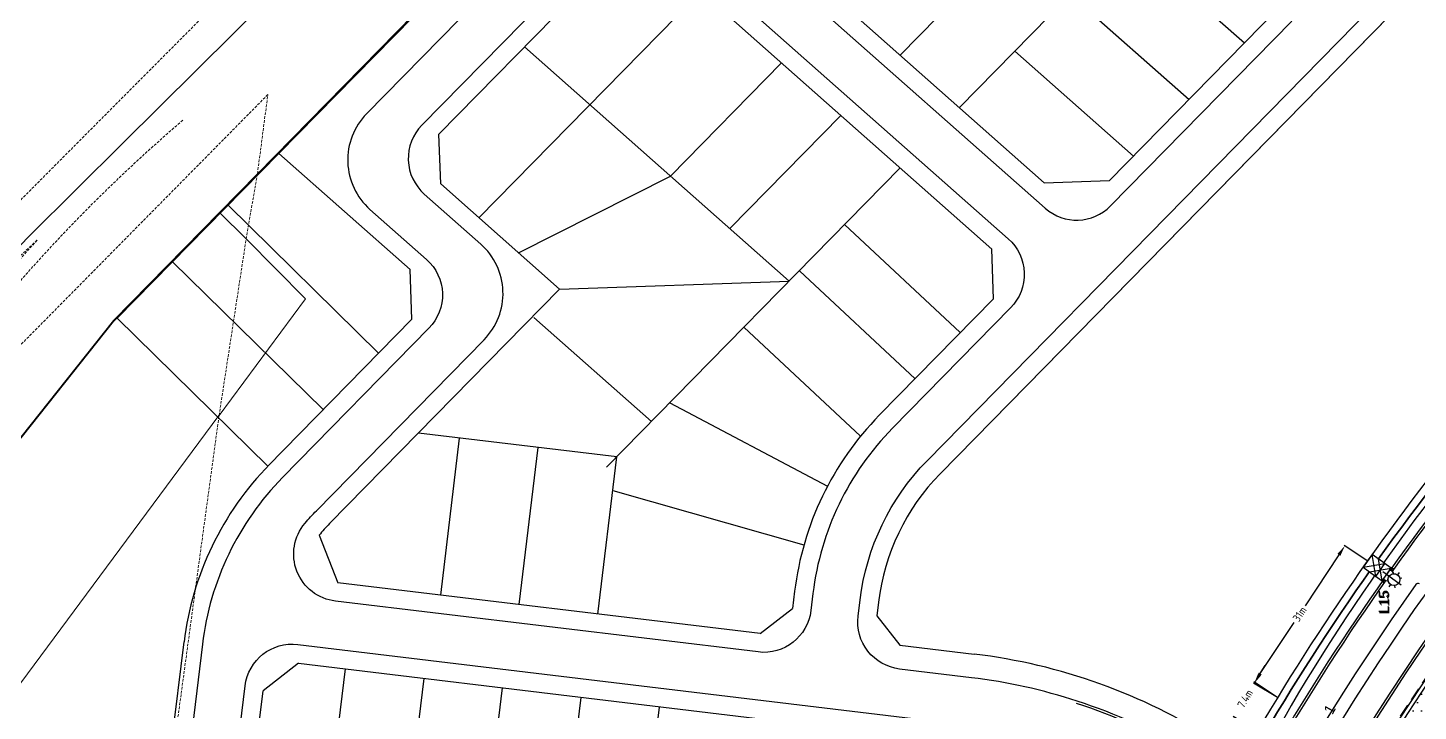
# Model space of a CAD drawing. Extents: x 294483 to 298733, y 6233899 to 6239242.
# Drawn here: x 296102.9 to 296366.6, y 6236890.6 to 6237020.1 of the extents above; entities that cross this region are included whole.
import ezdxf
from ezdxf.enums import TextEntityAlignment as Align

# ---------------------------------------------------------------- set-up
doc = ezdxf.new("R2010")
doc.units = 0
doc.header["$PDSIZE"] = -5
doc.linetypes.add('DASHED', pattern=[0.75, 0.5, -0.25])
for name, color, linetype in [('_USER_SITEPLAN', 7, 'Continuous'), ('_User_SLCP', 6, 'Continuous'), ('Equip_SP_SL_NEW', 2, 'Continuous'), ('Mains_LV_NEW_R6', 2, 'Continuous'), ('Mains_LV_NEW_T84', 2, 'Continuous'), ('Mains_SL_NEW_C57', 2, 'Continuous'), ('Notes', 7, 'Continuous'), ('SupportsOH_SP_TR_HV_LV_SL_EXT', 7, 'Continuous'), ('SupportsUG_SP_LV_SL_NEW', 2, 'Continuous'), ('Trench_SP_NEW', 2, 'Continuous')]:
    doc.layers.add(name, color=color, linetype=linetype)
for name, color, linetype, lineweight in [('Cadastre Developer_SP_EXT', 9, 'Continuous', 5), ('Cadastre Easements_SP_EXT', 9, 'Continuous', 5), ('Cadastre Land Parcels_SP_EXT', 9, 'Continuous', 5), ('Cadastre Roads_SP_EXT', 94, 'Continuous', 15)]:
    doc.layers.add(name, color=color, linetype=linetype, lineweight=lineweight)
doc.styles.add('iecARIAL', font='arial.ttf', dxfattribs={"height": 2})
doc.styles.add('POLE_LABEL', font='arial.ttf')
doc.styles.add('SL_LABEL', font='arial.ttf')
doc.styles.get("Standard").update_dxf_attribs({"font": 'isocp.shx'})
doc.linetypes.add('Cable 4', pattern='A,5.25,-0.1,["o",Standard,S=2,R=0,X=1.5,Y=-0.7],-4', length=9.35)
doc.linetypes.add('Cable 5', pattern='A,10,-1,["o",Standard,S=2,R=0,X=-1,Y=-0.7],-1e-05,["o",Standard,S=2,R=0,X=-0.2,Y=-0.7],-1.2', length=12.20001)
doc.linetypes.add('Cable New UG', pattern='A,7,-0.25,["x",Standard,S=2,R=0,X=0.2,Y=-0.8],-2.1', length=9.35)
doc.dimstyles.get("Standard").update_dxf_attribs({"dimtxt": 0.18, "dimasz": 0.18, "dimexe": 0.18, "dimexo": 0.0625, "dimgap": 0.09, "dimtad": 0, "dimtih": 1, "dimtoh": 1, "dimdec": 4, "dimzin": 0, "dimdsep": 46, "dimtxsty": 'Standard', "dimcen": 0.09, "dimadec": 0, "dimazin": 0, "dimtfac": 1, "dimtdec": 4, "dimtofl": 0, "dimtmove": 0, "dimatfit": 3, "dimfxl": 1, "dimtolj": 1, "dimtzin": 0, "dimarcsym": 0})

# ---------------------------------------------------------------- blocks, each defined once
blk = doc.blocks.new('*U24')
blk.add_line((0, 0), (0, 0))
for tag, p, flags in [('Z', (0, 0), 1), ('OPERATED_BY', (0, -9.61), 9)]:
    blk.add_attdef(tag, p, '', height=0.2, dxfattribs=dict(flags=flags))
at = {"style": 'SL_LABEL', "flags": 9}
blk.add_attdef('STREET_CODE', text='', height=0.2, dxfattribs=at).set_placement((0, -0.2), align=Align.MIDDLE_LEFT)
for tag, height, flags, p in [('STATE', 0.2, 9, (0, -2)), ('CONSTRUCTED_VOLTAGE', 0.2, 9, (0, -0.4)), ('CONTROL_TYPE', 0.2, 9, (0, -0.6)), ('LANTERN_PURPOSE', 0.2, 9, (0, -0.8)), ('LANTERN_TYPE', 0.2, 9, (0, -1)), ('NO_PHASES', 0.2, 9, (0, -1.2)), ('OPERATING_VOLTAGE', 0.2, 9, (0, -1.4)), ('ORIENTATION', 0.2, 9, (0, -1.6)), ('OWNED_BY', 0.2, 9, (0, -1.8)), ('USAGE', 0.2, 9, (0, -2.2)), ('CEXIST', 0.2, 9, (0, -2.4)), ('CNEW', 0.2, 9, (0, -2.6)), ('CNUMBER', 0.2, 9, (0, -2.8)), ('CREMOVE', 0.2, 9, (0, -3)), ('CREPLACE', 0.2, 9, (0, -3.2)), ('LKINGHEIGHT', 0.2, 9, (0, -3.4)), ('LBRACKET', 0.2, 9, (0, -3.6)), ('LNUMBER', 2.5, 8, (1.2, -2.8)), ('LBRACKETVOCAB', 0.2, 9, (0, -3.8)), ('LCATEGORY', 0.2, 9, (0, -4)), ('LCHARGE1', 0.2, 9, (0, -4.2)), ('LCHARGE1PERCENT', 0.2, 9, (0, -4.4)), ('LCHARGE2', 0.2, 9, (0, -4.6)), ('LCHARGE2PERCENT', 0.2, 9, (0, -4.8)), ('LCHARGE3', 0.2, 9, (0, -5)), ('LCHARGE3PERCENT', 0.2, 9, (0, -5.2)), ('LEXIST', 0.2, 9, (0, -5.4)), ('LLAMP', 0.2, 9, (0, -5.6)), ('LLAMPVOCAB', 0.2, 9, (0, -5.8)), ('LMAST', 0.2, 9, (0, -6)), ('LMASTVOCAB', 0.2, 9, (0, -6.2)), ('LNEW', 0.2, 9, (0, -6.4)), ('LANTNUMBER', 0.2, 9, (0, -6.6)), ('LOUTREACH', 0.2, 9, (0, -7)), ('SUBURB', 0.2, 9, (0, -8.6)), ('STREETNAME', 0.2, 9, (0, -8.8)), ('LOUTREACHVOCAB', 0.2, 9, (0, -7.2)), ('LRATECODE', 0.2, 9, (0, -7.4)), ('LREMOVE', 0.2, 9, (0, -7.6)), ('LREPLACE', 0.2, 9, (0, -7.8)), ('LTYPE', 0.2, 9, (0, -8)), ('LTYPEVOCAB', 0.2, 9, (0, -8.2)), ('LEGEND', 0.2, 9, (0, -8.4)), ('LOCATION', 0.2, 9, (0, -9)), ('NOTES', 0.2, 9, (0, -9.2)), ('MAINTAINED_BY', 0.2, 9, (0, -9.86))]:
    blk.add_attdef(tag, text='', height=height, dxfattribs=dict(flags=flags)).set_placement(p, align=Align.MIDDLE_LEFT)
at = {"color": 82, "lineweight": 25, "true_color": 0x23df20}
blk.add_wipeout([(0, 5.72), (-0.43, 5.65), (-0.86, 5.45), (-1.18, 5.14), (-1.35, 4.86), (-1.5, 4.22), (-1.33, 3.53), (-1.06, 3.16), (-0.61, 2.85), (0, 2.72), (0.67, 2.87), (1.06, 3.16), (1.35, 3.57), (1.5, 4.22), (1.39, 4.77), (1.06, 5.28), (0.64, 5.58)], dxfattribs=at)
for p, q in [((-2.25, 4.22), (-1.5, 4.22)), ((-1.46, 5.68), (-1.06, 5.28)), ((0, 5.72), (0, 6.47)), ((1.46, 5.68), (1.06, 5.28)), ((1.5, 4.22), (2.25, 4.22)), ((-1.46, 2.76), (-1.06, 3.16)), ((0, 0), (0, 2.72)), ((1.46, 2.76), (1.06, 3.16))]:
    blk.add_line(p, q)
blk.add_circle((0, 4.22), 1.5)
blk = doc.blocks.new('COLUMN_NEW')
blk.add_wipeout([(-1.485, -1.485), (1.485, -1.485), (1.485, 1.485), (-1.485, 1.485)])
at = {"lineweight": -3}
blk.add_lwpolyline([(-1.485, -1.485), (1.485, -1.485), (1.485, 1.485), (-1.485, 1.485)], close=True, dxfattribs=at)
for tag, height, flags, p in [('ASSET_NUM', 2.5, 8, (2, 2)), ('STREET_CODE', 0.2, 9, (1.5, 0)), ('STATE', 0.2, 9, (1.5, -1)), ('SUBURB', 0.2, 9, (1.5, -1.8)), ('STREETNAME', 0.2, 9, (1.5, -2)), ('COLUMN_TYPE', 0.2, 9, (1.5, -0.2)), ('OWNED_BY', 0.2, 9, (1.5, -0.4)), ('OPERATED_BY', 0.2, 9, (1.5, -0.6)), ('MAINTAINED_BY', 0.2, 9, (1.5, -0.8)), ('USAGE', 0.2, 9, (1.5, -1.2)), ('LEGEND', 0.2, 9, (1.5, -1.4)), ('PARENT', 0.2, 9, (1.5, -1.6)), ('LOCATION', 0.2, 9, (1.5, -2.2)), ('NOTES', 0.2, 9, (1.5, -2.4)), ('LABEL_ALIGNMENT', 0.2, 9, (1.5, -2.6)), ('Z', 0.2, 1, (1.5, -2.8))]:
    blk.add_attdef(tag, text='', height=height, dxfattribs=dict(flags=flags)).set_placement(p, align=Align.MIDDLE_LEFT)
at = {"style": 'POLE_LABEL', "flags": 9}
blk.add_attdef('STRUCTURE_PLANT_NUMBER', text='', height=0.2, dxfattribs=at).set_placement((1.5, 0.242), align=Align.MIDDLE_LEFT)
blk = doc.blocks.new('*U134')
blk.add_line((0, 0), (0, 0))
for tag, p, flags in [('Z', (0, 0), 1), ('OPERATED_BY', (0, -9.61), 9)]:
    blk.add_attdef(tag, p, '', height=0.2, dxfattribs=dict(flags=flags))
at = {"style": 'SL_LABEL', "flags": 9}
blk.add_attdef('STREET_CODE', text='', height=0.2, dxfattribs=at).set_placement((0, -0.2), align=Align.MIDDLE_LEFT)
for tag, height, flags, p in [('STATE', 0.2, 9, (0, -2)), ('CONSTRUCTED_VOLTAGE', 0.2, 9, (0, -0.4)), ('CONTROL_TYPE', 0.2, 9, (0, -0.6)), ('LANTERN_PURPOSE', 0.2, 9, (0, -0.8)), ('LANTERN_TYPE', 0.2, 9, (0, -1)), ('NO_PHASES', 0.2, 9, (0, -1.2)), ('OPERATING_VOLTAGE', 0.2, 9, (0, -1.4)), ('ORIENTATION', 0.2, 9, (0, -1.6)), ('OWNED_BY', 0.2, 9, (0, -1.8)), ('USAGE', 0.2, 9, (0, -2.2)), ('CEXIST', 0.2, 9, (0, -2.4)), ('CNEW', 0.2, 9, (0, -2.6)), ('CNUMBER', 0.2, 9, (0, -2.8)), ('CREMOVE', 0.2, 9, (0, -3)), ('CREPLACE', 0.2, 9, (0, -3.2)), ('LKINGHEIGHT', 0.2, 9, (0, -3.4)), ('LBRACKET', 0.2, 9, (0, -3.6)), ('LNUMBER', 2.5, 8, (1.2, -2.8)), ('LBRACKETVOCAB', 0.2, 9, (0, -3.8)), ('LCATEGORY', 0.2, 9, (0, -4)), ('LCHARGE1', 0.2, 9, (0, -4.2)), ('LCHARGE1PERCENT', 0.2, 9, (0, -4.4)), ('LCHARGE2', 0.2, 9, (0, -4.6)), ('LCHARGE2PERCENT', 0.2, 9, (0, -4.8)), ('LCHARGE3', 0.2, 9, (0, -5)), ('LCHARGE3PERCENT', 0.2, 9, (0, -5.2)), ('LEXIST', 0.2, 9, (0, -5.4)), ('LLAMP', 0.2, 9, (0, -5.6)), ('LLAMPVOCAB', 0.2, 9, (0, -5.8)), ('LMAST', 0.2, 9, (0, -6)), ('LMASTVOCAB', 0.2, 9, (0, -6.2)), ('LNEW', 0.2, 9, (0, -6.4)), ('LANTNUMBER', 0.2, 9, (0, -6.6)), ('LOUTREACH', 0.2, 9, (0, -7)), ('SUBURB', 0.2, 9, (0, -8.6)), ('STREETNAME', 0.2, 9, (0, -8.8)), ('LOUTREACHVOCAB', 0.2, 9, (0, -7.2)), ('LRATECODE', 0.2, 9, (0, -7.4)), ('LREMOVE', 0.2, 9, (0, -7.6)), ('LREPLACE', 0.2, 9, (0, -7.8)), ('LTYPE', 0.2, 9, (0, -8)), ('LTYPEVOCAB', 0.2, 9, (0, -8.2)), ('LEGEND', 0.2, 9, (0, -8.4)), ('LOCATION', 0.2, 9, (0, -9)), ('NOTES', 0.2, 9, (0, -9.2)), ('MAINTAINED_BY', 0.2, 9, (0, -9.86))]:
    blk.add_attdef(tag, text='', height=height, dxfattribs=dict(flags=flags)).set_placement(p, align=Align.MIDDLE_LEFT)
at = {"color": 82, "lineweight": 25, "true_color": 0x23df20}
blk.add_wipeout([(0, 5.72), (-0.43, 5.65), (-0.86, 5.45), (-1.18, 5.14), (-1.35, 4.86), (-1.5, 4.22), (-1.33, 3.53), (-1.06, 3.16), (-0.61, 2.85), (0, 2.72), (0.67, 2.87), (1.06, 3.16), (1.35, 3.57), (1.5, 4.22), (1.39, 4.77), (1.06, 5.28), (0.64, 5.58)], dxfattribs=at)
for p, q in [((-2.25, 4.22), (-1.5, 4.22)), ((-1.46, 5.68), (-1.06, 5.28)), ((0, 5.72), (0, 6.47)), ((1.46, 5.68), (1.06, 5.28)), ((1.5, 4.22), (2.25, 4.22)), ((-1.46, 2.76), (-1.06, 3.16)), ((0, 0), (0, 2.72)), ((1.46, 2.76), (1.06, 3.16))]:
    blk.add_line(p, q)
blk.add_circle((0, 4.22), 1.5)
blk = doc.blocks.new('*D238')
at = {"layer": 'Defpoints', "color": 0, "lineweight": 0, "transparency": 16777216}
for p in [(296335.46, 6236895.81), (296339.95, 6236893.1), (296336.12, 6236886.75)]:
    blk.add_point(p, dxfattribs=at)
at = {"layer": 'Notes', "color": 0, "lineweight": -2, "transparency": 16777216}
for p, q in [((296336.5, 6236897.52), (296337.53, 6236899.23)), ((296339.9, 6236893.13), (296335.31, 6236895.9)), ((296330.6, 6236887.74), (296329.57, 6236886.03)), ((296336.07, 6236886.78), (296331.48, 6236889.55))]:
    blk.add_line(p, q, dxfattribs=at)
at = {"layer": 'Notes', "color": 0, "lineweight": 0, "transparency": 16777216}
for points in [[(296336.21, 6236897.69), (296336.78, 6236897.35), (296335.46, 6236895.81)], [(296330.31, 6236887.91), (296330.88, 6236887.57), (296331.63, 6236889.45)]]:
    blk.add_solid(points, dxfattribs=at)
at = {"layer": 'Notes', "color": 0, "transparency": 16777216, "insert": (296333.74, 6236892.94), "char_height": 1.5, "attachment_point": 5, "rotation": 58.9132}
blk.add_mtext('\\A1;7.4m', dxfattribs=at)
blk = doc.blocks.new('*D239')
at = {"layer": 'Defpoints', "color": 0, "lineweight": 0, "transparency": 16777216}
for p in [(296352.65, 6236921.87), (296357.08, 6236918.93), (296339.95, 6236893.1)]:
    blk.add_point(p, dxfattribs=at)
at = {"layer": 'Notes', "color": 0, "lineweight": -2, "transparency": 16777216}
for p, q in [((296357.03, 6236918.97), (296352.5, 6236921.97)), ((296351.54, 6236920.2), (296345.12, 6236910.52)), ((296336.63, 6236897.71), (296343.05, 6236907.39)), ((296339.9, 6236893.14), (296335.37, 6236896.14))]:
    blk.add_line(p, q, dxfattribs=at)
at = {"layer": 'Notes', "color": 0, "lineweight": 0, "transparency": 16777216}
for points in [[(296351.26, 6236920.39), (296351.82, 6236920.02), (296352.65, 6236921.87)], [(296336.35, 6236897.89), (296336.9, 6236897.52), (296335.52, 6236896.04)]]:
    blk.add_solid(points, dxfattribs=at)
at = {"layer": 'Notes', "color": 0, "transparency": 16777216, "insert": (296344.08, 6236908.96), "char_height": 1.5, "attachment_point": 5, "rotation": 56.4546}
blk.add_mtext('\\A1;31m', dxfattribs=at)
blk = doc.blocks.new('A$C6F2C62F7')
at = {"layer": 'Notes'}
blk.add_line((296386.34, 6237048.05), (296275.93, 6236935.57), dxfattribs=at)

msp = doc.modelspace()

# ---------------------------------------------------------------- hatches: boundary and pattern name
at = {"layer": 'Notes'}
h = msp.add_hatch(dxfattribs=at)
h.set_pattern_fill('DOTS', color=256)
h.paths.add_polyline_path([(296403.47317, 6236893.64585), (296383.81897, 6236907.574), (296375.41912, 6236906.17228, 0.020361003), (296356.12851, 6236876.47403), (296381.99999, 6236861.13783), (296392.61964, 6236878.08549)])
h.paths.add_polyline_path([(296383.09762, 6236891.5576), (296383.36683, 6236894.04789), (296382.07287, 6236894.18777), (296381.80366, 6236891.69748)], flags=24)
h.paths.add_polyline_path([(296371.68529, 6236874.3864), (296371.95807, 6236876.90963), (296370.71816, 6236877.04367), (296370.44538, 6236874.52044)], flags=24)
h.paths.add_polyline_path([(296399.14425, 6236863.31095), (296399.38883, 6236865.57337), (296398.14841, 6236865.70747), (296397.90383, 6236863.44505)], flags=24)

# ---------------------------------------------------------------- linework, layer by layer
at = {"layer": 'Cadastre Developer_SP_EXT', "linetype": 'DASHED'}
for points in [[(296138.44995, 6237024.49105), (296083.96995, 6236969.76921)], [(296104.69879, 6236979.83242), (296099.97011, 6236974.5991)], [(296100.42861, 6236975.89802), (296104.69879, 6236979.83242)]]:
    msp.add_lwpolyline(points, dxfattribs=at)
msp.add_lwpolyline([(296132.31694, 6237002.55026, 0.052035889), (296089.43102, 6236957.41013)], format="xyb", dxfattribs=at)
at = {"layer": 'Cadastre Easements_SP_EXT', "linetype": 'DASHED'}
msp.add_lwpolyline([(296112.58319, 6236739.96503), (296117.62192, 6236788.42335), (296139.18434, 6236946.62301), (296144.31808, 6236980.04433), (296146.45896, 6236992.39122), (296148.43385, 6237007.40615), (296080.47479, 6236938.64617), (296076.90781, 6236911.47501), (296066.49881, 6236848.67153), (296055.45337, 6236768.11866), (295962.68497, 6235914.63454), (295993.42181, 6235868.15609), (296015.24478, 6235835.53979), (296112.58319, 6236739.96503)], close=True, dxfattribs=at)
msp.add_lwpolyline([(296074.23427, 6236895.34409), (296066.49881, 6236848.67159), (296055.45337, 6236768.11872), (295962.68497, 6235914.6346), (295993.42181, 6235868.15615), (296015.24478, 6235835.53985), (296112.58319, 6236739.96509), (296117.62192, 6236788.42341), (296132.19508, 6236895.34409)], dxfattribs=at)
at = {"layer": 'Cadastre Land Parcels_SP_EXT'}
for p, q in [((296386.34038, 6237048.05412), (296275.93007, 6236935.5711)), ((296264.21075, 6236911.22162), (296263.89743, 6236908.64587)), ((296263.89743, 6236908.64587), (296268.25792, 6236903.0856)), ((296268.25792, 6236903.0856), (296282.39264, 6236901.38618))]:
    msp.add_line(p, q, dxfattribs=at)
at = {"layer": 'Cadastre Land Parcels_SP_EXT', "linetype": 'Continuous'}
for points in [[(295984.50697, 6236779.32796), (296011.55504, 6236821.721), (296017.553, 6236831.12003), (296036.08704, 6236860.16503), (296076.90801, 6236911.47497), (296119.15503, 6236964.57498), (296139.29302, 6236985.092), (296146.459, 6236992.39101), (296294.62098, 6237143.32999), (296283.61597, 6237159.01698), (296281.67998, 6237156.72298), (296233.432, 6237109.66996), (296120.86604, 6236998.11099), (296103.29597, 6236980.69798), (296062.42597, 6236938.55599), (295994.464, 6236836.39596), (295989.474, 6236828.42703), (295980.741, 6236814.48099), (295967.32001, 6236793.04204), (295773.89498, 6236489.31599), (295796.59902, 6236484.80696), (295984.50697, 6236779.32796)], [(296066.49899, 6236848.67198), (296139.16696, 6236946.60203), (296139.18401, 6236946.62296), (296155.58597, 6236968.72803), (296144.31799, 6236980.04396), (296139.29302, 6236985.092), (296119.15503, 6236964.57498), (296076.90801, 6236911.47497), (296036.08704, 6236860.16503), (296017.553, 6236831.12003), (296041.93104, 6236815.56297), (296066.49899, 6236848.67198)]]:
    msp.add_lwpolyline(points, close=True, dxfattribs=at)
at = {"layer": 'Cadastre Roads_SP_EXT', "linetype": 'Continuous'}
msp.add_lwpolyline([(296062.42639, 6236938.5565), (296103.29632, 6236980.69821), (296120.86642, 6236998.11113), (296233.43214, 6237109.67025), (296281.67966, 6237156.72335), (296283.6163, 6237159.01692), (296361.32006, 6237249.74586)], dxfattribs=at)
at = {"layer": 'Mains_LV_NEW_T84', "color": 170, "linetype": 'Cable New UG', "ltscale": 0.75, "flags": 128}
msp.add_lwpolyline([(296295.85395, 6236615.14103, -0.157691372), (296355.04454, 6236876.99874), (296375.00999, 6236907.27759), (296384.00685, 6236909.15664), (296404.1615, 6236894.58856), (296424.12852, 6236880.54028), (296425.69102, 6236871.15594, 0.127945253), (296358.72732, 6236694.96234), (296358.78647, 6236685.00611), (296358.78647, 6236685.00611), (296355.92607, 6236684.95887), (296356.13792, 6236688.0439), (296332.8444, 6236689.59663), (296332.04088, 6236677.54252), (296340.42371, 6236677.271)], format="xyb", dxfattribs=at)
at = {"layer": 'Mains_SL_NEW_C57', "color": 2, "linetype": 'Cable 5', "ltscale": 0.5, "elevation": 12, "flags": 128}
msp.add_lwpolyline([(296520.46067, 6237073.52197, -0.140132847), (296515.58438, 6237065.16133), (296489.29273, 6237043.84448), (296436.19798, 6237001.1472, 0.044848005), (296396.45053, 6236963.04887, 0.056759323), (296342.44768, 6236891.61321), (296325.02173, 6236860.40955), (296306.34047, 6236818.52318), (296294.83664, 6236813.90097, 0.056164075), (296271.41304, 6236821.48532)], format="xyb", dxfattribs=at)
at = {"layer": 'Notes'}
for p, q in [((296150.53132, 6236996.25486), (296313.80775, 6237162.59641)), ((296244.35779, 6237076.13965), (296323.10993, 6237006.47747)), ((296310.40235, 6237057.77106), (296268.31567, 6237014.89431)), ((296223.31445, 6237054.70127), (296295.66643, 6236990.70051)), ((296226.44846, 6237047.25618), (296295.83641, 6236985.87733)), ((296386.34038, 6237048.05412), (296275.93007, 6236935.5711)), ((296321.65265, 6237047.81932), (296279.56598, 6237004.94257)), ((296311.13098, 6237037.10014), (296333.6316, 6237017.19666)), ((296180.87561, 6236999.9026), (296213.84351, 6237033.48939)), ((296222.78886, 6237033.80471), (296285.71557, 6236978.14131)), ((296188.45516, 6236984.06987), (296230.54184, 6237026.94662)), ((296340.09529, 6237023.78169), (296308.0522, 6236991.13707)), ((296342.59307, 6237021.32994), (296308.22228, 6236986.31392)), ((296197.12316, 6237016.45516), (296247.29953, 6236972.0704)), ((296290.08765, 6237015.66176), (296312.58826, 6236995.75828)), ((296245.84225, 6237013.41225), (296224.79892, 6236991.97388)), ((296257.09256, 6237003.46051), (296236.04922, 6236982.02214)), ((296181.20773, 6236990.48077), (296180.87561, 6236999.9026)), ((296150.53132, 6236996.25486), (296119.87143, 6236965.0194)), ((296150.53132, 6236996.25486), (296175.40424, 6236974.25291)), ((296268.34286, 6236993.50877), (296212.66118, 6236936.7818)), ((296181.20773, 6236990.48077), (296203.75558, 6236970.5355)), ((296195.94528, 6236977.4443), (296224.79892, 6236991.97388)), ((296295.66643, 6236990.70051), (296308.0522, 6236991.13707)), ((296178.09987, 6236988.55708), (296188.8141, 6236979.07954)), ((296140.88646, 6236986.42894), (296169.43251, 6236958.4089)), ((296257.81029, 6236982.77847), (296279.74196, 6236962.29537)), ((296286.04769, 6236968.71948), (296285.71557, 6236978.14131)), ((296130.37894, 6236975.72417), (296158.925, 6236947.70413)), ((296175.73635, 6236964.83107), (296175.40424, 6236974.25291)), ((296203.75558, 6236970.5355), (296247.29953, 6236972.0704)), ((296249.2285, 6236974.03558), (296271.16017, 6236953.55249)), ((296160.1475, 6236926.10879), (296203.75558, 6236970.5355)), ((296286.04769, 6236968.71948), (296264.37105, 6236946.63591)), ((296119.87143, 6236965.0194), (296148.41748, 6236936.99936)), ((296175.73635, 6236964.83107), (296148.41748, 6236936.99936)), ((296198.86454, 6236965.18257), (296221.17072, 6236945.45108)), ((296238.71774, 6236963.32751), (296260.82882, 6236942.67686)), ((296189.45278, 6236960.96063), (296157.64957, 6236928.5604)), ((296224.63813, 6236948.98359), (296254.55362, 6236933.19523)), ((296214.59015, 6236938.74698), (296176.9902, 6236943.26767)), ((296181.22352, 6236912.54263), (296184.80466, 6236942.32812)), ((296196.11627, 6236910.75206), (296199.69741, 6236940.53755)), ((296211.00901, 6236908.96149), (296214.59015, 6236938.74698)), ((296213.82762, 6236932.40473), (296250.09965, 6236922.08788)), ((296158.14544, 6236923.91958), (296161.67616, 6236914.89283)), ((296241.81572, 6236905.25757), (296161.67616, 6236914.89283)), ((296248.32676, 6236913.30044), (296247.93187, 6236910.05413)), ((296264.21075, 6236911.22162), (296263.89743, 6236908.64587)), ((296241.81572, 6236905.25757), (296247.93187, 6236910.05413)), ((296263.89743, 6236908.64587), (296268.25792, 6236903.0856)), ((296107.52057, 6236697.80521), (296132.54459, 6236903.68592)), ((296268.25792, 6236903.0856), (296282.39264, 6236901.38618)), ((296154.21889, 6236899.6742), (296147.53785, 6236894.43426)), ((296154.21889, 6236899.6742), (296280.36332, 6236884.50773)), ((296141.74624, 6236846.7849), (296147.53785, 6236894.43426))]:
    msp.add_line(p, q, dxfattribs=at)
at = {"layer": 'Notes', "lineweight": 9}
for p, q in [((296119.18356, 6236964.43476), (296243.30719, 6237090.83578)), ((296078.53949, 6236913.30001), (296119.18356, 6236964.43476))]:
    msp.add_line(p, q, dxfattribs=at)
at = {"layer": 'Notes'}
for points in [[(296209.24586, 6237046.6498), (296167.15918, 6237003.77305, 0.42948945), (296167.79786, 6236985.65414), (296178.51209, 6236976.1766, -0.429489449), (296178.97194, 6236963.13098), (296151.22686, 6236934.86505, 0.165267096), (296136.01902, 6236903.26361), (296110.93381, 6236696.87948, -0.413833945), (296100.92522, 6236689.02976), (296074.51347, 6236692.20527, -0.115297848), (296055.05468, 6236699.2915)], [(296177.64002, 6237001.60269), (296212.01081, 6237036.6187, -0.399100917), (296224.39668, 6237037.0553), (296288.82343, 6236980.065, -0.429489449), (296289.28328, 6236967.01939), (296266.86883, 6236944.18416, 0.165242912), (296251.80113, 6236912.87769)], [(296241.39792, 6236901.7826), (296161.25836, 6236911.41786, -0.598271579), (296155.48082, 6236926.1889, -0.017663977), (296157.64972, 6236928.56054)], [(296251.80114, 6236912.87781), (296251.40626, 6236909.6315, -0.413806373), (296241.39777, 6236901.78262)], [(296271.32356, 6236820.96195, 0.028342902), (296259.66929, 6236823.03848), (296146.07225, 6236836.69632, -0.414593396), (296138.21234, 6236846.71789), (296144.12461, 6236895.36, -0.41383396), (296154.1332, 6236903.20972), (296280.78112, 6236887.98271, -0.04931185), (296299.12698, 6236883.91487)]]:
    msp.add_lwpolyline(points, format="xyb", dxfattribs=at)
at = {"layer": 'Notes', "flags": 128}
for points in [[(296155.91505, 6236839.03816), (296163.15455, 6236898.59986)], [(296170.80546, 6236837.22829), (296178.04496, 6236896.78998)], [(296185.69588, 6236835.41841), (296192.93538, 6236894.98011)], [(296200.58629, 6236833.60854), (296207.82579, 6236893.17024)], [(296215.4767, 6236831.79867), (296222.7162, 6236891.36036)]]:
    msp.add_lwpolyline(points, dxfattribs=at)
at = {"layer": 'Notes'}
for centre, radius, start, end in [((296730.26881, 6236654.56405), 457.5, 130.314876, 149.4943314), ((296184.06288, 6236995.29818), 9, 135.5327778, 228.5048281), ((296301.79942, 6236992.61843), 9, 228.5048281, 315.5327778), ((296180.53214, 6236969.71689), 12.5, 315.5327778, 48.5048281), ((296305.406, 6236906.3571), 57.5, 135.5327778, 173.064512), ((296190.12085, 6236896.68774), 58, 135.5327778, 173.0699072), ((296305.90342, 6236906.15005), 42, 135.5327778, 173.0645111), ((296305.90342, 6236906.15005), 42, 135.5327778, 173.0645111), ((296190.12085, 6236896.68774), 42, 135.5327778, 139.5806421), ((296730.26881, 6236654.56405), 435, 144.6612315, 185.1853716), ((296730.26881, 6236654.56405), 435, 144.6612315, 185.1853716), ((296269.38115, 6236793.16556), 109, 57.3911499, 83.1441751), ((296269.38115, 6236793.16556), 109, 57.3911499, 83.1441751)]:
    msp.add_arc(centre, radius, start, end, dxfattribs=at)
at = {"layer": 'Notes', "color": 254, "true_color": 0xd1d1d1}
for centre, radius, start, end in [((296730.26881, 6236654.56405), 453, 130.314876, 149.6253657), ((296730.26881, 6236654.56405), 452.55, 130.314876, 149.6253657), ((296730.81903, 6236654.36374), 448, 144.4900639, 177.8347981), ((296366.54741, 6236914.29149), 0.5, 55.239847, 144.4900639), ((296730.81903, 6236654.36374), 445.5, 144.4875421, 177.8347981), ((296730.26881, 6236654.56405), 439.95, 144.4614014, 185.1853716), ((296730.26881, 6236654.56405), 439.5, 144.4614014, 185.1853716), ((296269.38115, 6236793.16556), 104.05, 59.3287238, 71.8518787), ((296269.38115, 6236793.16556), 104.5, 59.3287238, 71.8518787)]:
    msp.add_arc(centre, radius, start, end, dxfattribs=at)

# ---------------------------------------------------------------- block references
at = {"layer": 'Notes', "color": 7, "lineweight": 0}
msp.add_blockref('A$C6F2C62F7', (0, 0), dxfattribs=at)

# ---------------------------------------------------------------- texts
at = {"layer": 'Notes', "style": 'iecARIAL'}
msp.add_text('ROAD                             1', height=2, rotation=61.1385395, dxfattribs=at).set_placement((296335.51275, 6236862.96659))

# ---------------------------------------------------------------- dimensions: what is measured, and where the dimension line sits
at = {"layer": 'Notes'}
dim = msp.add_linear_dim(base=(296335.46383, 6236895.80879), p1=(296336.12279, 6236886.74514), p2=(296339.9549, 6236893.10101), angle=58.9131714, text='7.4m', dimstyle='Standard', override={"dimtxt": 1.5, "dimasz": 2, "dimgap": 0.5, "dimtih": 0}, dxfattribs=at)
dim.commit()
dim.dimension.update_dxf_attribs({"geometry": '*D238', "text_midpoint": (296333.73633, 6236892.9436), "dimtype": 161})

# ---------------------------------------------------------------- next in the draw order: block references
at = {"layer": 'Equip_SP_SL_NEW', "linetype": 'Continuous'}
ref = msp.add_blockref('*U24', (296358.17817, 6236918.18924, 12), dxfattribs=dict(at, xscale=0.7499999999999999, yscale=0.7499999999999999, zscale=0.7499999999999999, rotation=234.589276999182))
ref.add_attrib('ASSET_NUM', 'L15', dxfattribs={"layer": 'SupportsOH_SP_TR_HV_LV_SL_EXT', "height": 1.875, "rotation": 90, "style": 'SL_LABEL'}).set_placement((296360.14471, 6236908.9185, 12), align=Align.MIDDLE_LEFT)

# ---------------------------------------------------------------- next in the draw order: block references
at = {"layer": '_User_SLCP', "color": 0, "lineweight": 15}
ref = msp.add_blockref('*U134', (296359.3841, 6236917.33106, 12), dxfattribs=dict(at, xscale=0.7499999999999999, yscale=0.7499999999999999, zscale=0.7499999999999999, rotation=234.589276999182))
ref.add_attrib('ASSET_NUM', 'L15', dxfattribs={"layer": 'SupportsOH_SP_TR_HV_LV_SL_EXT', "height": 1.875, "rotation": 90, "style": 'SL_LABEL'}).set_placement((296360.03392, 6236909.156, 12), align=Align.MIDDLE_LEFT)

# ---------------------------------------------------------------- next in the draw order: linework, layer by layer
at = {"layer": 'Trench_SP_NEW', "color": 160, "linetype": 'DASHED', "ltscale": 5, "flags": 128}
msp.add_lwpolyline([(296355.09039, 6236877.00662), (296357.03047, 6236880.43102), (296375.00999, 6236907.27759), (296377.1367, 6236907.72177), (296377.66882, 6236908.1879)], dxfattribs=at)

# ---------------------------------------------------------------- next in the draw order: block references
at = {"layer": '_User_SLCP', "color": 0, "lineweight": 15, "rotation": 234.589276999182}
msp.add_blockref('COLUMN_NEW', (296359.3841, 6236917.33106, 12), dxfattribs=at)

# ---------------------------------------------------------------- next in the draw order: linework, layer by layer
at = {"layer": '_User_SLCP', "color": 7, "ltscale": 0.5, "flags": 128}
msp.add_lwpolyline([(296361.04555, 6236916.15014), (296362.87934, 6236914.84642)], dxfattribs=at)
at = {"layer": 'Mains_LV_NEW_R6', "color": 150, "linetype": 'Cable 4', "lineweight": 35, "ltscale": 0.5}
msp.add_arc((296736.45878, 6236649.33399), 464.10452, 130.0099927, 149.6226449, dxfattribs=at)

# ---------------------------------------------------------------- next in the draw order: block references
at = {"layer": 'SupportsUG_SP_LV_SL_NEW', "rotation": 234.589276999182}
msp.add_blockref('COLUMN_NEW', (296358.17817, 6236918.18924, 12), dxfattribs=at)

# ---------------------------------------------------------------- next in the draw order: linework, layer by layer
at = {"layer": '_USER_SITEPLAN', "color": 7, "ltscale": 0.5, "elevation": 12, "flags": 128}
for points in [[(296358.52332, 6236916.12031), (296357.82801, 6236920.25955)], [(296356.10709, 6236917.83895), (296360.24424, 6236918.54092)]]:
    msp.add_lwpolyline(points, dxfattribs=at)
at = {"layer": '_USER_SITEPLAN', "color": 7, "ltscale": 0.5, "flags": 128}
msp.add_lwpolyline([(296359.83493, 6236917.01016), (296361.66872, 6236915.70643)], dxfattribs=at)
at = {"layer": '_User_SLCP', "color": 7, "ltscale": 0.5, "elevation": 12, "flags": 128}
for points in [[(296359.73394, 6236915.26029), (296359.03863, 6236919.39954)], [(296357.31771, 6236916.97893), (296361.45486, 6236917.6809)]]:
    msp.add_lwpolyline(points, dxfattribs=at)
at = {"layer": 'Notes'}
msp.add_lwpolyline([(296301.93025, 6236892.46716, 0.04931185), (296281.85546, 6236896.91835), (296268.22339, 6236898.55735, -0.414620859), (296260.36359, 6236908.57977), (296260.73636, 6236911.64425, -0.165242908), (296273.43229, 6236938.02285), (296383.84263, 6237050.50588, -0.399100934), (296396.22851, 6237050.94247), (296429.24782, 6237021.73441, -0.013817626), (296433.12266, 6237018.11113)], format="xyb", dxfattribs=at)
msp.add_arc((296730.26881, 6236654.56405), 457.5, 130.314876, 149.4943314, dxfattribs=at)

# ---------------------------------------------------------------- next in the draw order: dimensions: what is measured, and where the dimension line sits
dim = msp.add_aligned_dim(p1=(296339.9549, 6236893.10101), p2=(296357.08056, 6236918.93051), distance=5.31923, text='31m', dimstyle='Standard', override={"dimtxt": 1.5, "dimasz": 2, "dimgap": 0.5, "dimtih": 0}, dxfattribs=at)
dim.commit()
dim.dimension.update_dxf_attribs({"geometry": '*D239', "text_midpoint": (296344.08443, 6236908.95515)})

doc.saveas('drawing.dxf')
